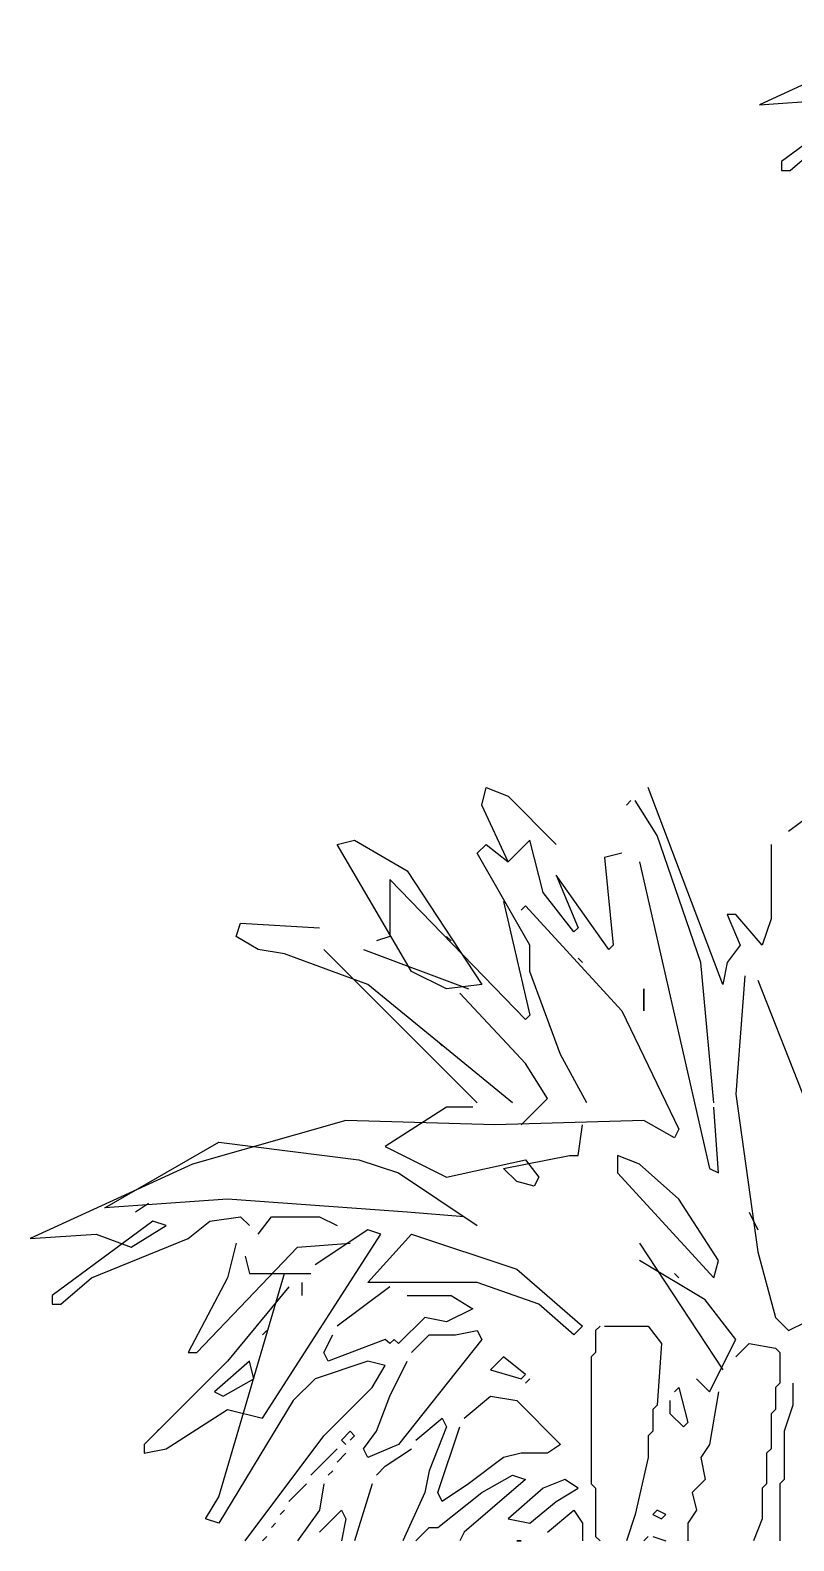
# Model space of a CAD drawing. Header units: millimetres. Extents: x 56222 to 3066687, y -650199 to -121287.
# Drawn here: x 134993.2 to 135000.14, y -183562.41 to -183548.68 of the extents above; entities that cross this region are included whole.
import ezdxf

# ---------------------------------------------------------------- set-up
doc = ezdxf.new("R2010")
doc.units = ezdxf.units.MM
doc.header["$MEASUREMENT"] = 0

msp = doc.modelspace()

# ---------------------------------------------------------------- linework, layer by layer
at = {"color": 96, "linetype": 'ByBlock'}
for p, q in [((135001.298, -183548.676), (134999.825, -183549.353)), ((135000.94, -183549.193), (135000.024, -183549.87)), ((134999.825, -183549.353), (135000.422, -183549.313)), ((135000.104, -183549.95), (135000.382, -183549.711)), ((135000.024, -183549.87), (135000.024, -183549.95)), ((135000.024, -183549.95), (135000.104, -183549.95)), ((134997.301, -183555.72), (134997.341, -183555.56)), ((134997.341, -183555.56), (134997.54, -183555.64)), ((134997.54, -183555.64), (134997.978, -183556.078)), ((134998.655, -183555.68), (134998.615, -183555.72)), ((134998.615, -183555.72), (134998.655, -183555.68)), ((134998.894, -183555.998), (134998.695, -183555.68)), ((134999.491, -183557.352), (134998.814, -183555.56)), ((134997.54, -183556.237), (134997.301, -183555.72)), ((135000.088, -183555.959), (135000.407, -183555.72)), ((134995.987, -183556.078), (134996.146, -183556.038)), ((134996.664, -183557.233), (134995.987, -183556.078)), ((134996.146, -183556.038), (134996.624, -183556.317)), ((134997.261, -183556.158), (134997.341, -183556.078)), ((134997.341, -183556.078), (134997.54, -183556.237)), ((134997.739, -183556.038), (134997.54, -183556.237)), ((134997.858, -183556.516), (134997.739, -183556.038)), ((134999.292, -183557.153), (134998.894, -183555.998)), ((134999.929, -183556.078), (134999.929, -183556.755)), ((134997.739, -183556.994), (134997.261, -183556.158)), ((134998.575, -183556.158), (134998.416, -183556.198)), ((134998.416, -183556.198), (134998.495, -183556.994)), ((134996.624, -183556.317), (134997.301, -183557.352)), ((134998.456, -183557.034), (134997.978, -183556.357)), ((134997.978, -183556.357), (134998.177, -183556.835)), ((134998.734, -183556.237), (134999.371, -183559.025)), ((134996.465, -183556.397), (134996.465, -183556.914)), ((134997.699, -183557.671), (134996.465, -183556.397)), ((134997.5, -183556.596), (134997.739, -183557.631)), ((134997.659, -183556.675), (134997.699, -183556.636)), ((134997.699, -183556.636), (134998.575, -183557.591)), ((134998.137, -183556.874), (134997.858, -183556.516)), ((134999.61, -183556.715), (134999.531, -183556.715)), ((134999.531, -183556.715), (134999.65, -183556.994)), ((134999.849, -183556.994), (134999.61, -183556.715)), ((134999.929, -183556.755), (134999.849, -183556.994)), ((134995.071, -183556.914), (134995.111, -183556.795)), ((134995.27, -183557.034), (134995.071, -183556.914)), ((134995.111, -183556.795), (134995.828, -183556.835)), ((134996.465, -183556.914), (134996.345, -183556.954)), ((134996.982, -183556.914), (134997.022, -183556.954)), ((134998.177, -183556.835), (134998.137, -183556.874)), ((134995.509, -183557.074), (134995.27, -183557.034)), ((134995.867, -183557.034), (134997.261, -183558.427)), ((134996.226, -183557.034), (134997.181, -183557.392)), ((134997.739, -183557.233), (134997.739, -183556.994)), ((134998.495, -183556.994), (134998.456, -183557.034)), ((134999.65, -183556.994), (134999.531, -183557.153)), ((134996.266, -183557.352), (134995.509, -183557.074)), ((134998.177, -183557.113), (134998.217, -183557.153)), ((134999.411, -183558.427), (134999.292, -183557.153)), ((134999.531, -183557.153), (134999.491, -183557.352)), ((134996.982, -183557.392), (134996.664, -183557.233)), ((134998.018, -183557.989), (134997.739, -183557.233)), ((134999.69, -183557.273), (134999.61, -183558.348)), ((134999.809, -183557.312), (135000.248, -183558.427)), ((134997.58, -183558.427), (134996.266, -183557.352)), ((134997.301, -183557.352), (134996.982, -183557.392)), ((134997.699, -183558.069), (134997.102, -183557.432)), ((134998.774, -183557.392), (134998.774, -183557.591)), ((134998.774, -183557.591), (134998.774, -183557.392)), ((134998.575, -183557.591), (134999.093, -183558.666)), ((134997.739, -183557.631), (134997.699, -183557.671)), ((134996.903, -183557.87), (134996.943, -183557.91)), ((134998.257, -183558.427), (134998.018, -183557.989)), ((134997.898, -183558.388), (134997.699, -183558.069)), ((134997.659, -183558.627), (134997.898, -183558.388)), ((134999.61, -183558.348), (134999.809, -183559.781)), ((134996.982, -183558.467), (134996.425, -183558.826)), ((134997.221, -183558.467), (134996.982, -183558.467)), ((134999.451, -183559.065), (134999.411, -183558.467)), ((134996.067, -183558.587), (134994.673, -183558.985)), ((134997.42, -183558.627), (134996.067, -183558.587)), ((134998.774, -183558.587), (134997.42, -183558.627)), ((134998.177, -183558.905), (134998.217, -183558.627)), ((134999.053, -183558.746), (134998.774, -183558.587)), ((134999.093, -183558.666), (134999.053, -183558.746)), ((134993.876, -183559.383), (134994.912, -183558.786)), ((134994.912, -183558.786), (134996.186, -183558.945)), ((134996.425, -183558.826), (134996.982, -183559.104)), ((134996.186, -183558.945), (134996.544, -183559.065)), ((134996.982, -183559.104), (134997.699, -183558.945)), ((134997.5, -183559.025), (134998.097, -183558.905)), ((134997.699, -183558.945), (134997.819, -183559.104)), ((134998.097, -183558.905), (134998.177, -183558.905)), ((134998.535, -183558.905), (134998.535, -183559.065)), ((134998.734, -183558.985), (134998.535, -183558.905)), ((134994.673, -183558.985), (134993.2, -183559.662)), ((134996.544, -183559.065), (134997.261, -183559.542)), ((134997.619, -183559.144), (134997.5, -183559.025)), ((134997.819, -183559.104), (134997.779, -183559.184)), ((134998.535, -183559.065), (134999.411, -183560.02)), ((134999.093, -183559.303), (134998.734, -183558.985)), ((134999.371, -183559.025), (134999.451, -183559.065)), ((134997.779, -183559.184), (134997.619, -183559.144)), ((134994.991, -183559.303), (134993.876, -183559.383)), ((134994.275, -183559.343), (134994.155, -183559.423)), ((134996.624, -183559.423), (134994.991, -183559.303)), ((134999.451, -183559.861), (134999.093, -183559.303)), ((134994.314, -183559.503), (134993.399, -183560.179)), ((134994.434, -183559.542), (134994.314, -183559.503)), ((134994.633, -183559.662), (134994.832, -183559.503)), ((134994.832, -183559.503), (134995.111, -183559.463)), ((134995.111, -183559.463), (134995.191, -183559.542)), ((134995.27, -183559.622), (134995.39, -183559.463)), ((134995.39, -183559.463), (134995.828, -183559.463)), ((134995.828, -183559.463), (134995.987, -183559.542)), ((134997.142, -183559.463), (134996.624, -183559.423)), ((134999.73, -183559.423), (134999.809, -183559.582)), ((134993.2, -183559.662), (134993.797, -183559.622)), ((134993.757, -183560.02), (134994.633, -183559.662)), ((134993.797, -183559.622), (134994.115, -183559.741)), ((134994.115, -183559.741), (134994.434, -183559.542)), ((134995.31, -183561.294), (134996.385, -183559.622)), ((134996.266, -183559.582), (134995.788, -183559.901)), ((134996.385, -183559.622), (134996.266, -183559.582)), ((134996.266, -183560.06), (134996.664, -183559.622)), ((134996.664, -183559.622), (134997.619, -183559.941)), ((134994.713, -183560.697), (134995.629, -183559.741)), ((134995.071, -183559.702), (134994.991, -183560.02)), ((134995.629, -183559.741), (134996.106, -183559.702)), ((134998.734, -183559.702), (134999.491, -183560.856)), ((134999.809, -183559.781), (134999.969, -183560.379)), ((134995.151, -183559.821), (134995.191, -183559.98)), ((134997.619, -183559.941), (134998.217, -183560.458)), ((134999.332, -183560.219), (134998.734, -183559.861)), ((134999.411, -183560.02), (134999.451, -183559.861)), ((134993.478, -183560.259), (134993.757, -183560.02)), ((134994.991, -183560.02), (134994.633, -183560.697)), ((134994.912, -183562.011), (134995.509, -183559.98)), ((134995.191, -183559.98), (134995.748, -183559.98)), ((134995.668, -183560.06), (134995.668, -183560.179)), ((134997.261, -183560.06), (134996.266, -183560.06)), ((134997.819, -183560.259), (134997.261, -183560.06)), ((134999.053, -183559.98), (134999.093, -183560.02)), ((134993.399, -183560.179), (134993.399, -183560.259)), ((134995.549, -183560.1), (134994.991, -183560.777)), ((134996.465, -183560.1), (134995.987, -183560.458)), ((134996.624, -183560.179), (134997.022, -183560.179)), ((134997.022, -183560.179), (134997.221, -183560.299)), ((134993.399, -183560.259), (134993.478, -183560.259)), ((134997.221, -183560.299), (134996.982, -183560.418)), ((134998.137, -183560.538), (134997.819, -183560.259)), ((134999.61, -183560.578), (134999.332, -183560.219)), ((134996.783, -183560.379), (134996.544, -183560.617)), ((134996.982, -183560.418), (134996.783, -183560.379)), ((134998.217, -183560.458), (134998.137, -183560.538)), ((134998.376, -183560.458), (134998.336, -183560.498)), ((134998.336, -183560.498), (134998.376, -183560.458)), ((134998.416, -183560.458), (134998.814, -183560.458)), ((134998.814, -183560.458), (134998.933, -183560.617)), ((134999.969, -183560.379), (135000.088, -183560.498)), ((135000.088, -183560.498), (135000.248, -183560.418)), ((134995.31, -183560.538), (134995.35, -183560.498)), ((134995.867, -183560.697), (134995.947, -183560.538)), ((134996.425, -183560.578), (134995.907, -183560.777)), ((134996.465, -183560.617), (134996.425, -183560.578)), ((134996.505, -183560.578), (134996.465, -183560.617)), ((134996.544, -183560.617), (134996.505, -183560.578)), ((134997.301, -183560.578), (134996.544, -183561.533)), ((134996.664, -183560.697), (134996.823, -183560.538)), ((134996.823, -183560.538), (134997.062, -183560.538)), ((134997.062, -183560.538), (134997.261, -183560.498)), ((134997.261, -183560.498), (134997.301, -183560.578)), ((134998.336, -183560.498), (134998.336, -183560.697)), ((134998.933, -183560.617), (134998.894, -183561.175)), ((134999.371, -183561.055), (134999.61, -183560.578)), ((134999.61, -183560.737), (134999.73, -183560.617)), ((134999.73, -183560.617), (134999.969, -183560.657)), ((134994.633, -183560.697), (134994.713, -183560.697)), ((134995.907, -183560.777), (134995.867, -183560.697)), ((134997.5, -183560.737), (134997.381, -183560.856)), ((134997.699, -183560.896), (134997.5, -183560.737)), ((134998.336, -183560.697), (134998.296, -183560.737)), ((134998.296, -183560.737), (134998.296, -183561.892)), ((134999.969, -183560.657), (135000.009, -183560.697)), ((135000.009, -183560.697), (135000.009, -183560.976)), ((134994.991, -183560.777), (134994.235, -183561.533)), ((134995.191, -183560.777), (134994.872, -183561.055)), ((134995.23, -183560.936), (134995.191, -183560.777)), ((134996.266, -183560.777), (134995.788, -183560.936)), ((134996.425, -183560.817), (134996.266, -183560.777)), ((134996.305, -183561.016), (134996.425, -183560.817)), ((134996.465, -183561.095), (134996.624, -183560.777)), ((134997.381, -183560.856), (134997.659, -183560.936)), ((134997.659, -183560.936), (134997.699, -183560.896)), ((134994.952, -183561.095), (134995.23, -183560.936)), ((134995.788, -183560.936), (134995.589, -183561.135)), ((134995.867, -183561.454), (134996.305, -183561.016)), ((134997.739, -183560.936), (134997.699, -183560.976)), ((134997.699, -183560.976), (134997.739, -183560.936)), ((134999.053, -183561.055), (134999.093, -183561.016)), ((134999.093, -183561.016), (134999.172, -183561.334)), ((134999.252, -183560.936), (134999.371, -183561.055)), ((135000.009, -183560.976), (134999.969, -183561.016)), ((134999.969, -183561.016), (134999.969, -183561.215)), ((135000.128, -183560.976), (135000.128, -183561.175)), ((134994.872, -183561.055), (134994.952, -183561.095)), ((134995.589, -183561.135), (134994.912, -183562.25)), ((134996.345, -183561.414), (134996.465, -183561.095)), ((134997.142, -183561.294), (134997.381, -183561.095)), ((134997.381, -183561.095), (134997.619, -183561.135)), ((134997.619, -183561.135), (134998.018, -183561.533)), ((134998.894, -183561.175), (134998.854, -183561.215)), ((134999.013, -183561.255), (134999.013, -183561.135)), ((134999.451, -183561.055), (134999.371, -183561.533)), ((135000.128, -183561.175), (135000.048, -183561.414)), ((134994.434, -183561.573), (134994.991, -183561.215)), ((134994.991, -183561.215), (134995.31, -183561.294)), ((134996.704, -183561.493), (134996.943, -183561.294)), ((134996.943, -183561.294), (134996.982, -183561.374)), ((134998.854, -183561.215), (134998.854, -183561.414)), ((134999.133, -183561.374), (134999.013, -183561.255)), ((134999.969, -183561.215), (134999.929, -183561.255)), ((134999.929, -183561.255), (134999.929, -183561.573)), ((134994.394, -183561.374), (134994.354, -183561.414)), ((134994.354, -183561.414), (134994.394, -183561.374)), ((134995.151, -183562.409), (134995.867, -183561.454)), ((134996.027, -183561.493), (134996.106, -183561.414)), ((134996.106, -183561.414), (134996.146, -183561.454)), ((134996.146, -183561.454), (134996.106, -183561.493)), ((134996.226, -183561.573), (134996.345, -183561.414)), ((134996.982, -183561.374), (134996.823, -183561.772)), ((134996.903, -183561.971), (134997.102, -183561.374)), ((134998.854, -183561.414), (134998.814, -183561.454)), ((134998.814, -183561.454), (134998.814, -183561.653)), ((134999.172, -183561.334), (134999.133, -183561.374)), ((135000.048, -183561.414), (135000.048, -183561.852)), ((134994.235, -183561.533), (134994.235, -183561.613)), ((134994.235, -183561.613), (134994.434, -183561.573)), ((134995.748, -183561.812), (134995.987, -183561.573)), ((134996.067, -183561.533), (134996.027, -183561.493)), ((134996.027, -183561.493), (134996.067, -183561.533)), ((134996.266, -183561.653), (134996.226, -183561.573)), ((134996.544, -183561.533), (134996.266, -183561.653)), ((134996.425, -183561.732), (134996.664, -183561.573)), ((134998.018, -183561.533), (134997.898, -183561.613)), ((134999.371, -183561.533), (134999.292, -183561.653)), ((134999.929, -183561.573), (134999.889, -183561.613)), ((134995.987, -183561.693), (134996.067, -183561.613)), ((134997.5, -183561.653), (134997.181, -183561.892)), ((134997.659, -183561.613), (134997.5, -183561.653)), ((134997.898, -183561.613), (134997.659, -183561.613)), ((134998.814, -183561.653), (134998.695, -183562.17)), ((134999.292, -183561.653), (134999.332, -183561.852)), ((134999.889, -183561.613), (134999.889, -183561.892)), ((134995.907, -183561.812), (134995.947, -183561.772)), ((134996.345, -183561.812), (134996.425, -183561.732)), ((134996.823, -183561.772), (134996.783, -183561.971)), ((134997.699, -183561.852), (134997.142, -183562.33)), ((134997.301, -183561.971), (134997.58, -183561.812)), ((134997.58, -183561.812), (134997.699, -183561.852)), ((134998.057, -183561.852), (134997.858, -183561.931)), ((134998.177, -183561.931), (134998.057, -183561.852)), ((134999.332, -183561.852), (134999.212, -183561.971)), ((135000.048, -183561.852), (135000.009, -183561.892)), ((134995.549, -183562.051), (134995.708, -183561.892)), ((134995.867, -183561.892), (134995.828, -183562.131)), ((134996.305, -183561.892), (134996.146, -183562.409)), ((134996.783, -183561.971), (134996.584, -183562.409)), ((134996.903, -183562.29), (134997.301, -183561.971)), ((134996.943, -183562.051), (134996.903, -183561.971)), ((134997.181, -183561.892), (134996.943, -183562.051)), ((134997.858, -183561.931), (134997.54, -183562.21)), ((134997.978, -183562.051), (134998.177, -183561.931)), ((134998.296, -183561.892), (134998.336, -183561.931)), ((134998.336, -183561.931), (134998.336, -183562.369)), ((134999.212, -183561.971), (134999.252, -183562.131)), ((134999.889, -183561.892), (134999.849, -183561.931)), ((134999.849, -183561.931), (134999.849, -183562.21)), ((135000.009, -183561.892), (135000.009, -183562.409)), ((134994.792, -183562.21), (134994.912, -183562.011)), ((134995.469, -183562.17), (134995.509, -183562.131)), ((134995.828, -183562.131), (134995.629, -183562.409)), ((134995.828, -183562.33), (134996.027, -183562.131)), ((134996.027, -183562.131), (134996.067, -183562.21)), ((134997.739, -183562.25), (134997.978, -183562.051)), ((134997.898, -183562.33), (134998.137, -183562.131)), ((134998.137, -183562.131), (134998.217, -183562.25)), ((134998.894, -183562.131), (134998.854, -183562.17)), ((134998.973, -183562.17), (134998.894, -183562.131)), ((134999.252, -183562.131), (134999.172, -183562.25)), ((134994.912, -183562.25), (134994.792, -183562.21)), ((134995.39, -183562.29), (134995.429, -183562.25)), ((134996.067, -183562.21), (134996.027, -183562.409)), ((134997.54, -183562.21), (134997.739, -183562.25)), ((134998.217, -183562.25), (134998.217, -183562.409)), ((134998.695, -183562.17), (134998.615, -183562.409)), ((134998.854, -183562.17), (134998.933, -183562.21)), ((134998.933, -183562.21), (134998.973, -183562.17)), ((134999.172, -183562.25), (134999.172, -183562.409)), ((134999.849, -183562.21), (134999.77, -183562.409)), ((134995.35, -183562.369), (134995.31, -183562.409)), ((134995.31, -183562.409), (134995.35, -183562.369)), ((134996.704, -183562.409), (134996.823, -183562.29)), ((134996.823, -183562.29), (134996.903, -183562.29)), ((134997.142, -183562.33), (134997.102, -183562.409)), ((134997.659, -183562.409), (134997.619, -183562.409)), ((134997.619, -183562.409), (134997.659, -183562.409)), ((134998.336, -183562.369), (134998.376, -183562.409)), ((134998.814, -183562.369), (134998.774, -183562.409)), ((134998.774, -183562.409), (134998.814, -183562.369)), ((134998.854, -183562.369), (134998.973, -183562.409))]:
    msp.add_line(p, q, dxfattribs=at)

doc.saveas('drawing.dxf')
